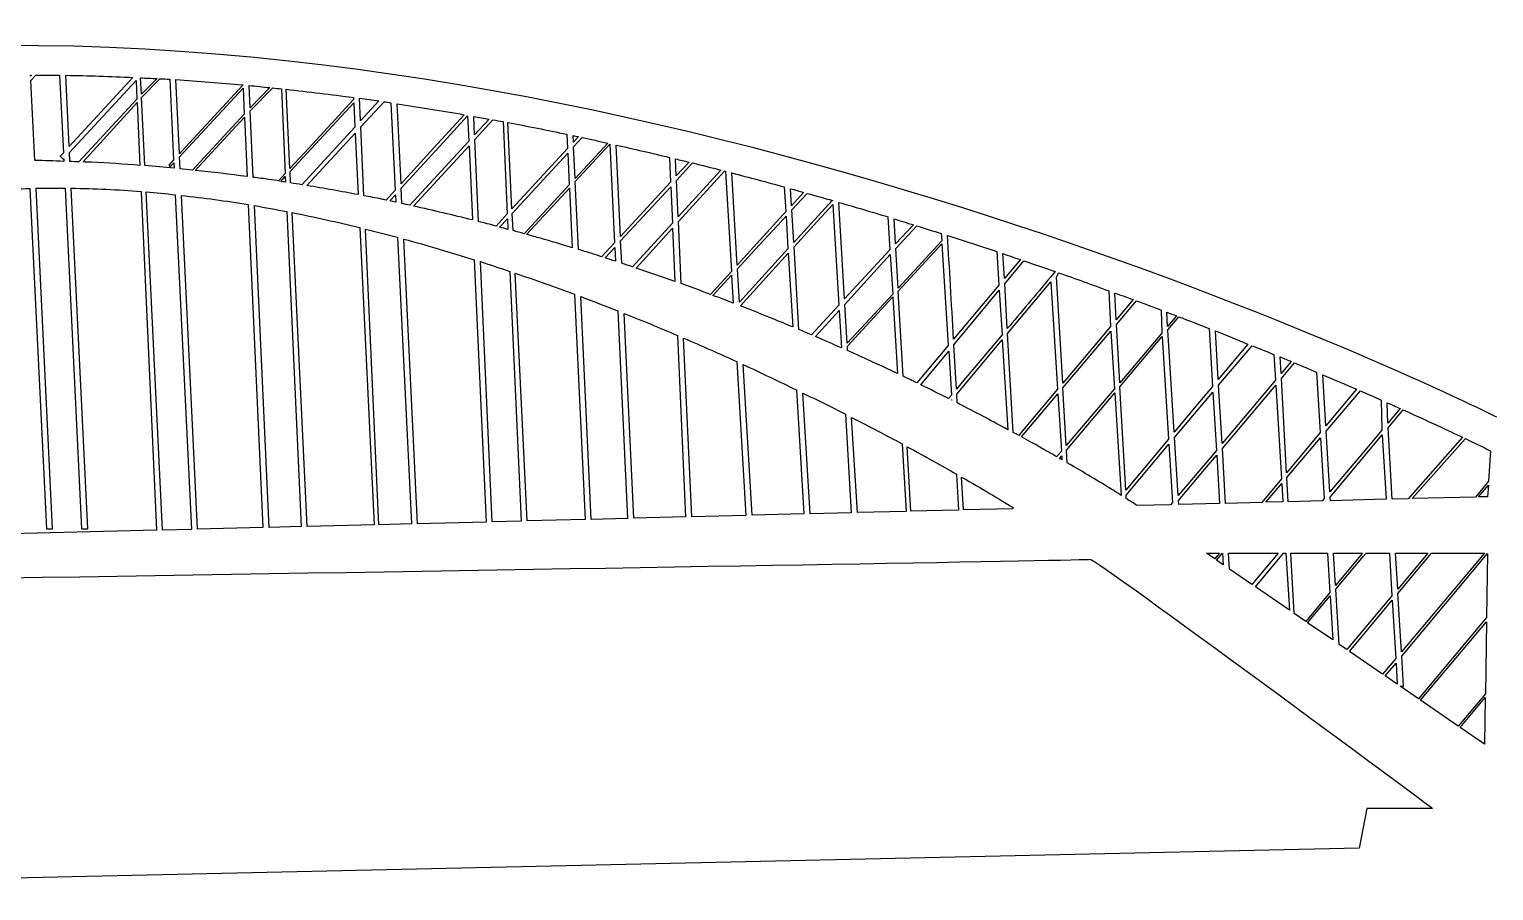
# Model space of a CAD drawing. Extents: x 4 to 1175, y 15 to 761.
# Drawn here: x 25.51 to 35.09, y 21.74 to 27.37 of the extents above; entities that cross this region are included whole.
import ezdxf

# ---------------------------------------------------------------- set-up
doc = ezdxf.new("R2010")
doc.units = 0
doc.layers.get('0').update_dxf_attribs({"linetype": 'CONTINUOUS'})

msp = doc.modelspace()

# ---------------------------------------------------------------- linework, layer by layer
at = {"color": 1}
for p, q in [((25.523091, 27.066866), (25.522798, 27.072722)), ((25.528362, 27.072722), (25.523091, 27.066866)), ((25.52443, 27.037701), (25.556482, 27.072574)), ((25.549911, 26.514292), (25.52443, 27.037701)), ((25.71274, 27.071868), (25.737342, 26.565445)), ((25.775271, 26.606727), (25.752719, 27.071868)), ((26.192055, 27.057369), (25.775271, 26.606727)), ((25.777321, 26.56693), (26.212851, 27.038213)), ((26.212851, 27.038213), (26.218414, 26.915961)), ((26.247704, 26.947867), (26.242433, 27.05504)), ((26.35007, 27.050207), (26.247704, 26.947867)), ((26.248739, 26.926453), (26.369255, 27.049325)), ((26.432812, 27.046503), (26.458441, 26.517972)), ((26.496515, 26.558763), (26.472938, 27.043187)), ((26.270414, 26.480789), (26.248739, 26.926453)), ((26.497391, 26.539085), (26.912567, 26.987977)), ((26.911689, 27.007945), (26.535324, 26.600783)), ((26.911689, 27.009356), (26.911689, 27.007945)), ((26.912567, 26.987977), (26.920329, 26.816827)), ((26.958551, 26.858258), (26.951815, 27.005264)), ((27.088595, 26.991047), (26.958551, 26.858258)), ((26.959426, 26.838234), (27.106608, 26.989036)), ((27.163136, 26.98318), (27.188324, 26.428729)), ((27.21938, 26.462388), (27.194329, 26.979934)), ((27.634837, 26.926203), (27.635578, 26.912444)), ((27.68126, 26.773608), (27.67467, 26.921055)), ((26.218414, 26.915961), (25.838827, 26.505579)), ((25.866215, 26.50482), (26.219295, 26.893821)), ((26.219295, 26.893821), (26.237893, 26.48256)), ((26.979051, 26.403986), (26.959426, 26.838234)), ((27.220399, 26.44235), (27.636448, 26.89241)), ((27.635578, 26.912444), (27.342101, 26.595032)), ((27.636448, 26.89241), (27.644209, 26.733265)), ((27.801053, 26.90391), (27.68126, 26.773608)), ((27.683019, 26.733794), (27.834735, 26.898795)), ((27.879694, 26.891775), (27.907666, 26.32049)), ((27.946033, 26.362273), (27.920552, 26.88539)), ((26.920329, 26.816827), (26.582479, 26.45154)), ((26.6002, 26.449639), (26.921207, 26.796772)), ((26.921207, 26.796772), (26.938783, 26.409087)), ((27.644209, 26.733265), (27.29728, 26.355969)), ((27.703374, 26.28359), (27.683019, 26.733794)), ((28.359742, 26.81409), (28.13656, 26.57032)), ((28.223105, 26.633154), (28.381855, 26.806367)), ((28.381855, 26.806367), (28.389324, 26.64034)), ((28.427547, 26.681629), (28.421982, 26.80284)), ((28.52259, 26.784848), (28.427547, 26.681629)), ((28.428866, 26.651519), (28.547632, 26.780368)), ((28.613533, 26.768655), (28.640919, 26.164576)), ((28.671967, 26.198239), (28.644433, 26.763082)), ((27.330669, 26.350582), (27.646113, 26.693616)), ((27.646113, 26.693616), (27.66559, 26.290702)), ((27.947494, 26.332283), (28.223105, 26.633154)), ((28.389324, 26.64034), (28.00344, 26.221321)), ((28.453175, 26.115078), (28.428866, 26.651519)), ((29.031049, 26.685777), (29.035445, 26.592369)), ((29.073812, 26.634173), (29.07176, 26.677671)), ((29.107054, 26.670192), (29.073812, 26.634173)), ((29.075277, 26.60418), (29.131217, 26.664794)), ((25.737342, 26.565445), (25.716839, 26.543326)), ((25.716839, 26.543326), (25.736757, 26.523253)), ((25.780249, 26.507342), (25.777321, 26.56693)), ((26.535324, 26.600783), (26.496515, 26.558763)), ((26.501201, 26.459442), (26.497391, 26.539085)), ((27.342101, 26.595032), (27.21938, 26.462388)), ((28.13656, 26.57032), (27.946033, 26.362273)), ((28.027751, 26.215765), (28.390789, 26.610043)), ((28.390789, 26.610043), (28.412756, 26.124991)), ((29.035445, 26.592369), (28.671967, 26.198239)), ((28.673429, 26.168048), (29.036907, 26.562312)), ((29.036907, 26.562312), (29.046717, 26.35412)), ((29.085087, 26.395843), (29.075277, 26.60418)), ((29.299044, 26.627604), (29.085087, 26.395843)), ((29.086114, 26.37583), (29.312663, 26.621191)), ((29.312663, 26.621191), (29.343126, 25.976264)), ((29.381497, 26.017839), (29.353229, 26.615476)), ((25.736757, 26.523253), (25.739261, 26.525722)), ((25.739261, 26.525722), (25.740143, 26.508436)), ((26.458441, 26.517972), (26.426663, 26.483576)), ((26.426663, 26.483576), (26.436622, 26.473627)), ((26.436622, 26.473627), (26.459468, 26.498357)), ((26.459468, 26.498357), (26.461232, 26.463644)), ((27.224058, 26.367681), (27.220399, 26.44235)), ((29.701623, 26.534658), (29.70895, 26.372437)), ((29.747021, 26.413708), (29.742042, 26.52484)), ((29.830056, 26.503603), (29.747021, 26.413708)), ((29.748338, 26.383577), (29.853927, 26.497923)), ((30.038447, 26.451364), (29.759176, 26.145078)), ((29.760492, 26.115195), (30.061439, 26.445352)), ((30.068615, 26.443588), (30.107716, 25.787679)), ((27.188324, 26.428729), (27.146441, 26.383489)), ((27.146441, 26.383489), (27.150099, 26.379679)), ((27.160656, 26.377601), (27.189203, 26.408487)), ((27.189203, 26.408487), (27.190826, 26.372909)), ((29.046717, 26.35412), (28.752069, 26.035096)), ((29.107055, 25.93163), (29.086114, 26.37583)), ((29.70895, 26.372437), (29.381497, 26.017839)), ((29.759176, 26.145078), (29.748338, 26.383577)), ((30.1455, 25.828951), (30.109327, 26.432899)), ((25.518699, 26.330883), (25.626775, 24.104312)), ((25.666901, 24.104312), (25.558678, 26.332347)), ((25.7123, 26.334111), (25.7123, 26.334263)), ((25.748618, 26.333557), (25.856842, 24.104495)), ((25.896821, 24.104495), (25.788745, 26.33253)), ((26.245655, 26.311752), (26.346262, 24.095136)), ((26.386096, 24.095577), (26.278605, 26.308827)), ((26.46957, 26.290236), (26.575889, 24.10041)), ((26.615723, 24.101419), (26.509696, 26.285826)), ((27.907666, 26.32049), (27.847916, 26.255191)), ((27.872212, 26.249236), (27.90913, 26.289636)), ((27.90913, 26.289636), (27.911458, 26.240734)), ((27.952331, 26.232433), (27.947494, 26.332283)), ((28.767445, 26.030207), (29.047597, 26.333557)), ((29.047597, 26.333557), (29.066047, 25.943233)), ((29.382958, 25.987715), (29.710263, 26.342165)), ((29.710263, 26.342165), (29.7211, 26.103225)), ((30.453474, 26.341248), (30.463285, 26.178003)), ((30.500776, 26.21865), (30.494186, 26.329465)), ((30.579857, 26.305617), (30.500776, 26.21865)), ((30.502542, 26.190442), (30.602995, 26.299161)), ((30.765556, 26.25281), (30.51528, 25.978003)), ((30.769214, 26.251046), (30.765556, 26.25281)), ((30.769064, 26.252457), (30.769214, 26.251046)), ((26.946982, 26.226094), (27.042464, 24.112108)), ((27.082444, 24.113093), (26.987402, 26.219014)), ((27.199601, 26.179774), (27.293033, 24.118349)), ((27.33272, 24.119376), (27.23343, 26.17347)), ((28.640919, 26.164576), (28.567989, 26.085515)), ((28.678992, 26.055169), (28.673429, 26.168048)), ((30.446885, 26.159835), (30.1455, 25.828951)), ((30.463285, 26.178003), (30.446885, 26.159835)), ((30.51528, 25.978003), (30.502542, 26.190442)), ((30.669041, 26.115121), (30.770675, 26.226528)), ((30.770675, 26.226528), (30.810069, 25.56828)), ((30.847559, 25.608824), (30.809923, 26.240427)), ((27.675988, 26.074936), (27.770153, 24.130347)), ((27.800613, 24.130887), (27.713185, 26.065361)), ((28.591261, 26.078114), (28.642236, 26.133465)), ((28.642236, 26.133465), (28.645446, 26.063333)), ((29.7211, 26.103225), (29.461452, 25.818463)), ((29.483857, 25.810317), (29.722418, 26.07224)), ((29.722418, 26.07224), (29.738233, 25.722034)), ((29.778946, 25.708911), (29.760492, 26.115195)), ((30.28931, 25.959263), (30.464897, 26.149446)), ((30.464897, 26.149446), (30.477639, 25.936425)), ((30.517031, 25.948359), (30.669041, 26.115121)), ((31.130785, 26.145555), (31.144257, 25.930187)), ((31.181015, 25.9696), (31.171643, 26.132407)), ((31.298611, 26.092874), (31.181015, 25.9696)), ((31.182919, 25.938866), (31.321311, 26.085858)), ((27.922749, 26.011774), (28.01457, 24.136143)), ((28.05455, 24.13718), (27.963607, 26.000238)), ((29.343126, 25.976264), (29.25848, 25.884464)), ((29.38984, 25.841746), (29.382958, 25.987715)), ((31.483571, 25.988057), (31.197856, 25.678699)), ((31.199028, 25.659261), (31.48489, 25.968912)), ((31.480643, 26.036225), (31.483571, 25.988057)), ((31.48489, 25.968912), (31.526481, 25.304367)), ((31.521648, 26.023204), (31.521648, 26.023204)), ((29.280882, 25.87654), (29.344589, 25.945487)), ((29.344589, 25.945487), (29.348833, 25.854421)), ((30.146817, 25.805096), (30.28931, 25.959263)), ((30.477639, 25.936425), (30.159853, 25.587386)), ((30.165855, 25.56291), (30.479395, 25.906823)), ((30.479395, 25.906823), (30.508245, 25.424699)), ((30.549543, 25.407674), (30.517031, 25.948359)), ((31.144257, 25.930187), (30.847559, 25.608824)), ((30.889442, 25.616441), (31.146308, 25.898568)), ((31.146308, 25.898568), (31.162416, 25.640158)), ((31.197856, 25.678699), (31.182919, 25.938866)), ((31.843535, 25.917939), (31.857301, 25.698621)), ((31.89318, 25.741314), (31.883662, 25.904706)), ((28.424471, 25.864662), (28.502234, 24.148469)), ((28.542067, 24.149432), (28.465037, 25.852301)), ((28.657905, 25.788466), (28.73186, 24.154406)), ((28.771401, 24.155384), (28.692466, 25.777004)), ((30.107716, 25.787679), (29.971375, 25.637904)), ((30.159853, 25.587386), (30.146817, 25.805096)), ((31.997596, 25.865763), (31.89318, 25.741314)), ((31.895086, 25.707652), (32.019855, 25.858016)), ((32.225611, 25.787591), (32.196324, 25.752596)), ((32.247576, 25.77983), (32.247578, 25.779826)), ((29.986458, 25.631342), (30.109034, 25.763987)), ((30.109034, 25.763987), (30.120016, 25.581269)), ((31.857301, 25.698621), (31.560749, 25.34519)), ((31.912073, 25.413809), (31.895086, 25.707652)), ((31.91383, 25.382327), (32.197201, 25.720066)), ((32.197201, 25.720066), (32.241135, 25.016867)), ((32.274524, 25.056427), (32.23513, 25.752596)), ((29.080401, 25.639234), (29.150256, 24.16505)), ((29.190235, 24.165773), (29.121552, 25.623546)), ((30.849755, 25.572958), (30.889442, 25.616441)), ((31.162416, 25.640158), (30.864984, 25.318062)), ((30.866154, 25.2988), (31.163589, 25.621076)), ((31.163589, 25.621076), (31.194929, 25.119631)), ((31.231247, 25.101886), (31.199028, 25.659261)), ((31.562944, 25.307764), (31.859351, 25.664856)), ((31.859351, 25.664856), (31.877657, 25.373063)), ((32.575616, 25.661529), (32.587918, 25.428742)), ((32.62453, 25.47231), (32.616621, 25.646829)), ((32.735389, 25.603931), (32.62453, 25.47231)), ((32.626429, 25.441308), (32.757062, 25.596206)), ((29.364212, 25.530286), (29.428355, 24.171911)), ((29.468335, 24.173125), (29.405071, 25.513934)), ((30.810069, 25.56828), (30.630527, 25.373702)), ((30.657617, 25.362374), (30.812265, 25.532208)), ((30.812265, 25.532208), (30.826909, 25.287998)), ((30.864984, 25.318062), (30.849755, 25.572958)), ((32.919178, 25.535591), (32.923714, 25.383915)), ((32.960915, 25.427705), (32.954911, 25.522119)), ((33.020079, 25.497248), (32.960915, 25.427705)), ((32.962231, 25.405734), (33.034723, 25.491674)), ((32.276282, 25.026124), (32.589822, 25.397853)), ((32.587918, 25.428742), (32.416283, 25.224942)), ((32.589822, 25.397853), (32.613547, 25.01983)), ((32.647811, 25.060206), (32.626429, 25.441308)), ((33.004408, 24.736208), (32.962231, 25.405734)), ((33.232425, 25.414955), (33.255123, 25.036344)), ((33.292468, 25.081291), (33.273429, 25.398558)), ((29.754343, 25.369722), (29.808089, 24.181768)), ((29.848068, 24.182526), (29.795055, 25.352027)), ((30.867917, 25.269978), (30.866154, 25.2988)), ((31.526481, 25.304367), (31.320432, 25.05884)), ((31.579641, 25.017731), (31.562944, 25.307764)), ((31.581559, 24.985992), (31.879707, 25.341479)), ((31.877657, 25.373063), (31.628846, 25.076296)), ((31.879707, 25.341479), (31.916465, 24.752626)), ((31.951174, 24.734324), (31.91383, 25.382327)), ((32.923714, 25.383915), (32.647811, 25.060206)), ((32.649278, 25.034185), (32.925182, 25.361552)), ((32.925182, 25.361552), (32.967358, 24.691592)), ((33.486362, 25.313348), (33.292468, 25.081291)), ((33.294665, 25.044242), (33.513161, 25.302525)), ((30.142717, 25.198301), (30.202614, 24.191452)), ((31.346062, 25.046606), (31.528824, 25.266655)), ((31.528824, 25.266655), (31.546837, 24.978672)), ((32.416283, 25.224942), (32.274524, 25.056427)), ((33.656385, 25.245135), (33.666637, 25.075742)), ((33.703686, 25.119511), (33.697683, 25.22859)), ((33.770173, 25.198428), (33.703686, 25.119511)), ((30.243178, 24.192588), (30.184161, 25.17924)), ((33.705443, 25.087888), (33.791114, 25.189647)), ((33.93551, 25.128592), (33.959382, 24.733731)), ((33.996724, 24.77852), (33.976515, 25.111161)), ((30.532994, 25.012775), (30.581614, 24.201089)), ((31.628846, 25.076296), (31.579641, 25.017731)), ((32.241135, 25.016867), (32.011947, 24.744695)), ((32.297664, 24.648976), (32.276282, 25.026124)), ((32.613547, 25.01983), (32.572835, 24.972099)), ((32.687355, 24.356171), (32.649278, 25.034185)), ((33.255123, 25.036344), (33.170624, 24.935178)), ((33.317511, 24.66126), (33.294665, 25.044242)), ((33.319412, 24.629884), (33.66854, 25.044214)), ((33.666637, 25.075742), (33.423538, 24.78717)), ((33.66854, 25.044214), (33.705737, 24.430032)), ((33.739127, 24.469899), (33.705443, 25.087888)), ((34.196622, 25.017897), (33.996724, 24.77852)), ((33.998772, 24.743475), (34.222397, 25.006714)), ((30.622033, 24.202539), (30.574584, 24.992709)), ((31.546837, 24.978672), (31.528094, 24.95627)), ((31.548, 24.946777), (31.54874, 24.947483)), ((31.54874, 24.947483), (31.54874, 24.946424)), ((31.584911, 24.927572), (31.581559, 24.985992)), ((32.005796, 24.705745), (32.243039, 24.986994)), ((32.243039, 24.986994), (32.266323, 24.612774)), ((32.572835, 24.972099), (32.297664, 24.648976)), ((32.299275, 24.619463), (32.615157, 24.99412)), ((32.615157, 24.99412), (32.657333, 24.32284)), ((33.170624, 24.935178), (33.004408, 24.736208)), ((33.006605, 24.701734), (33.25732, 24.999235)), ((33.25732, 24.999235), (33.280166, 24.617403)), ((34.357273, 24.946833), (34.363129, 24.750209)), ((34.401061, 24.795361), (34.397691, 24.929032)), ((30.852831, 24.854938), (30.852831, 24.85479)), ((30.852831, 24.85479), (30.891346, 24.209277)), ((30.931327, 24.210325), (30.893982, 24.833281)), ((34.482044, 24.891553), (34.401061, 24.795361)), ((34.402818, 24.764342), (34.501961, 24.882766)), ((32.011947, 24.744695), (31.9872, 24.715274)), ((33.423538, 24.78717), (33.317511, 24.66126)), ((33.959382, 24.733731), (33.765049, 24.500944)), ((34.022789, 24.346416), (33.998772, 24.743475)), ((34.025006, 24.311467), (34.365035, 24.718787)), ((34.363129, 24.750209), (34.263839, 24.63235)), ((34.365035, 24.718787), (34.390516, 24.297426)), ((34.430935, 24.298618), (34.402818, 24.764342)), ((31.223778, 24.660082), (31.251457, 24.218369)), ((31.282064, 24.219046), (31.257753, 24.641282)), ((32.967358, 24.691592), (32.687355, 24.356171)), ((32.689126, 24.325027), (32.969409, 24.657686)), ((32.969409, 24.657686), (32.993426, 24.277028)), ((33.030623, 24.321221), (33.006605, 24.701734)), ((33.340794, 24.270597), (33.319412, 24.629884)), ((33.740736, 24.439987), (33.96099, 24.699131)), ((33.96099, 24.699131), (33.96143, 24.699737)), ((33.96143, 24.699737), (33.985447, 24.302238)), ((34.263839, 24.63235), (34.022789, 24.346416)), ((34.889309, 24.703124), (34.534911, 24.301088)), ((34.560833, 24.301635), (34.90908, 24.694022)), ((32.266323, 24.612774), (32.234837, 24.575732)), ((32.253449, 24.564987), (32.268227, 24.582414)), ((32.268227, 24.582414), (32.26985, 24.555603)), ((32.30396, 24.536451), (32.299275, 24.619463)), ((33.280166, 24.617403), (33.030623, 24.321221)), ((33.226555, 24.520181), (33.28207, 24.585942)), ((33.28207, 24.585942), (33.300961, 24.269846)), ((35.07427, 24.613938), (35.06109, 24.415261)), ((31.579055, 24.462519), (31.593847, 24.226948)), ((31.625346, 24.227541), (31.612884, 24.442739)), ((33.032515, 24.289884), (33.226555, 24.520181)), ((33.705737, 24.430032), (33.577597, 24.276595)), ((33.765049, 24.500944), (33.739127, 24.469899)), ((33.749376, 24.281283), (33.740736, 24.439987)), ((33.60278, 24.277378), (33.707494, 24.400547)), ((33.707494, 24.400547), (33.714811, 24.2802)), ((35.06109, 24.415261), (34.974249, 24.312042)), ((34.9946, 24.312454), (35.05948, 24.389998)), ((35.05948, 24.389998), (35.05435, 24.313865)), ((31.948244, 24.24465), (31.948844, 24.235725)), ((32.690432, 24.301744), (32.689126, 24.325027)), ((32.980687, 24.261788), (32.761898, 24.256356)), ((32.993426, 24.277028), (32.980687, 24.261788)), ((33.034138, 24.263249), (33.032515, 24.289884)), ((33.300961, 24.269846), (33.034138, 24.263249)), ((33.577597, 24.276595), (33.340794, 24.270597)), ((33.714811, 24.2802), (33.60278, 24.277378)), ((33.972412, 24.286857), (33.749376, 24.281283)), ((33.985447, 24.302238), (33.972412, 24.286857)), ((34.026453, 24.288183), (34.025006, 24.311467)), ((34.390516, 24.297426), (34.026453, 24.288183)), ((34.534911, 24.301088), (34.430935, 24.298618)), ((34.974249, 24.312042), (34.560833, 24.301635)), ((35.05435, 24.313865), (34.9946, 24.312454)), ((28.502234, 24.148469), (28.05455, 24.13718)), ((28.73186, 24.154406), (28.542067, 24.149432)), ((29.150256, 24.16505), (28.771401, 24.155384)), ((29.428355, 24.171911), (29.190235, 24.165773)), ((29.808089, 24.181768), (29.468335, 24.173125)), ((30.202614, 24.191452), (29.848068, 24.182526)), ((30.581614, 24.201089), (30.243178, 24.192588)), ((30.891346, 24.209277), (30.622033, 24.202539)), ((31.251457, 24.218369), (30.931327, 24.210325)), ((31.593847, 24.226948), (31.282064, 24.219046)), ((31.948844, 24.235725), (31.625346, 24.227541)), ((26.346262, 24.095136), (24.447011, 24.047405)), ((25.626775, 24.104312), (25.666901, 24.104312)), ((25.856842, 24.104495), (25.896821, 24.104495)), ((26.575889, 24.10041), (26.386096, 24.095577)), ((27.042464, 24.112108), (26.615723, 24.101419)), ((27.293033, 24.118349), (27.082444, 24.113093)), ((27.770153, 24.130347), (27.33272, 24.119376)), ((28.01457, 24.136143), (27.800613, 24.130887)), ((32.455092, 23.904746), (32.455092, 23.904739)), ((32.455092, 23.904739), (32.455092, 23.904587)), ((32.455092, 23.904587), (32.455092, 23.904439)), ((32.455092, 23.904439), (32.455092, 23.904287)), ((32.455092, 23.904287), (32.455092, 23.904139)), ((33.214851, 23.944038), (33.300082, 23.944038)), ((33.269038, 23.906852), (33.214851, 23.944038)), ((33.300082, 23.944038), (33.269038, 23.906852)), ((33.281056, 23.898508), (33.319852, 23.944038)), ((33.324989, 23.868346), (33.281056, 23.898508)), ((33.319852, 23.944038), (33.320452, 23.944038)), ((33.320452, 23.944038), (33.324989, 23.868346)), ((33.360418, 23.944038), (33.68377, 23.944038)), ((33.366715, 23.839796), (33.360418, 23.944038)), ((33.68377, 23.944038), (33.511843, 23.740094)), ((33.534983, 23.724279), (33.718478, 23.944038)), ((33.718478, 23.944038), (33.735174, 23.944038)), ((33.735174, 23.944038), (33.757728, 23.571282)), ((33.767976, 23.944038), (34.007122, 23.944038)), ((33.789503, 23.54947), (33.767976, 23.944038)), ((34.007122, 23.944038), (34.022644, 23.687385)), ((34.047248, 23.944038), (34.236895, 23.944038)), ((34.059989, 23.732184), (34.047248, 23.944038)), ((34.236895, 23.944038), (34.059989, 23.732184)), ((34.061308, 23.708763), (34.2429, 23.924275)), ((34.2429, 23.924275), (34.259594, 23.944038)), ((34.259594, 23.944038), (34.411898, 23.944038)), ((34.411898, 23.944038), (34.428739, 23.664546)), ((34.452316, 23.944038), (34.664223, 23.944038)), ((34.466375, 23.709201), (34.452316, 23.944038)), ((34.664223, 23.944038), (34.466375, 23.709201)), ((34.467987, 23.681674), (34.687068, 23.944038)), ((35.034291, 23.944038), (34.490978, 23.299404)), ((34.492738, 23.26988), (35.054354, 23.942627)), ((34.687068, 23.944038), (35.034291, 23.944038)), ((35.054354, 23.942627), (35.04762, 23.523019)), ((33.511843, 23.740094), (33.366715, 23.839796)), ((33.757728, 23.571282), (33.534983, 23.724279)), ((34.022644, 23.687385), (33.864483, 23.497933)), ((33.876639, 23.489671), (34.024109, 23.664631)), ((34.024109, 23.664631), (34.041537, 23.3765)), ((34.083127, 23.34772), (34.061308, 23.708763)), ((34.428739, 23.664546), (34.132918, 23.313606)), ((34.490978, 23.299404), (34.467987, 23.681674)), ((34.150491, 23.301524), (34.430496, 23.636797)), ((34.430496, 23.636797), (34.453486, 23.255112)), ((33.864483, 23.497933), (33.789503, 23.54947)), ((34.041537, 23.3765), (33.876639, 23.489671)), ((35.04762, 23.523019), (34.603158, 22.990681)), ((34.615308, 22.982944), (35.047178, 23.495372)), ((35.047178, 23.495372), (35.039561, 23.024964)), ((34.132918, 23.313606), (34.083127, 23.34772)), ((34.367229, 23.152772), (34.150491, 23.301524)), ((34.453486, 23.255112), (34.367229, 23.152772)), ((34.384805, 23.141211), (34.455392, 23.225835)), ((34.455392, 23.225835), (34.463739, 23.087038)), ((34.504454, 23.074427), (34.492738, 23.26988)), ((34.463739, 23.087038), (34.384805, 23.141211)), ((34.603158, 22.990681), (34.481315, 23.074427)), ((34.481315, 23.074427), (34.504454, 23.074427)), ((35.039561, 23.024964), (34.862801, 22.81311)), ((34.874961, 22.804619), (35.039123, 22.999486)), ((35.039123, 22.999486), (35.034294, 22.695251)), ((34.862801, 22.81311), (34.615308, 22.982944)), ((35.034294, 22.695251), (34.874961, 22.804619)), ((34.264573, 22.274909), (34.214635, 22.015046)), ((34.694391, 22.274909), (34.264573, 22.274909)), ((34.214635, 22.015046), (21.747873, 21.735847))]:
    msp.add_line(p, q, dxfattribs=at)
for points in [[(35.114396, 24.83417), (35.114396, 24.83417), (30.075722, 27.372876), (25.10704, 27.262932)], [(25.522798, 27.072722), (25.524633, 27.072729), (25.52651, 27.072715), (25.528362, 27.072722)], [(25.556482, 27.072574), (25.608559, 27.072648), (25.660614, 27.072348), (25.71274, 27.071868)], [(25.752719, 27.071868), (25.899065, 27.070104), (26.045579, 27.063895), (26.192055, 27.057369)], [(26.242433, 27.05504), (26.278305, 27.053277), (26.314187, 27.051865), (26.35007, 27.050207)], [(26.369255, 27.049325), (26.390443, 27.048267), (26.411638, 27.047562), (26.432812, 27.046503)], [(26.472938, 27.043187), (26.619362, 27.033874), (26.765652, 27.022761), (26.911689, 27.009356)], [(26.951815, 27.005264), (26.997492, 27.00096), (27.043029, 26.99595), (27.088595, 26.991047)], [(27.106608, 26.989036), (27.125436, 26.986919), (27.144299, 26.98519), (27.163136, 26.98318)], [(27.194329, 26.979934), (27.341662, 26.963847), (27.488436, 26.945962), (27.634837, 26.926203)], [(27.67467, 26.921055), (27.716789, 26.91527), (27.75903, 26.909978), (27.801053, 26.90391)], [(27.834735, 26.898795), (27.849778, 26.896679), (27.864668, 26.893997), (27.879694, 26.891775)], [(27.920552, 26.88539), (28.067692, 26.8632), (28.214108, 26.8395), (28.359742, 26.81409)], [(28.421982, 26.80284), (28.455531, 26.796878), (28.489132, 26.790951), (28.52259, 26.784848)], [(28.547632, 26.780368), (28.569525, 26.776346), (28.59168, 26.772748), (28.613533, 26.768655)], [(28.644433, 26.763082), (28.774198, 26.738528), (28.902934, 26.712497), (29.031049, 26.685777)], [(29.07176, 26.677671), (29.083529, 26.675201), (29.095301, 26.672696), (29.107054, 26.670192)], [(29.131217, 26.664794), (29.187551, 26.652764), (29.243079, 26.639994), (29.299044, 26.627604)], [(29.353229, 26.615476), (29.470288, 26.589229), (29.586361, 26.562386), (29.701623, 26.534658)], [(25.740143, 26.508436), (25.676772, 26.510553), (25.613715, 26.513304), (25.549911, 26.514292)], [(25.838827, 26.505579), (25.819382, 26.506284), (25.799735, 26.506637), (25.780249, 26.507342)], [(25.921571, 26.503056), (25.903254, 26.503762), (25.88457, 26.504114), (25.866215, 26.50482)], [(26.237893, 26.48256), (26.132978, 26.490427), (26.027831, 26.497976), (25.921571, 26.503056)], [(26.461232, 26.463644), (26.397736, 26.469606), (26.334439, 26.475779), (26.270414, 26.480789)], [(26.582479, 26.45154), (26.555477, 26.454362), (26.528304, 26.456796), (26.501201, 26.459442)], [(26.938783, 26.409087), (26.82679, 26.424045), (26.714052, 26.437626), (26.6002, 26.449639)], [(29.742042, 26.52484), (29.771358, 26.517714), (29.800865, 26.5108), (29.830056, 26.503603)], [(29.853927, 26.497923), (29.915795, 26.482613), (29.977166, 26.467055), (30.038447, 26.451364)], [(30.061439, 26.445352), (30.063838, 26.444647), (30.066209, 26.443941), (30.068615, 26.443588)], [(27.081855, 26.390651), (27.047915, 26.395589), (27.013174, 26.399329), (26.979051, 26.403986)], [(27.150099, 26.379679), (27.127201, 26.383207), (27.10484, 26.387334), (27.081855, 26.390651)], [(27.190826, 26.372909), (27.180726, 26.37432), (27.170774, 26.376084), (27.160656, 26.377601)], [(27.29728, 26.355969), (27.27291, 26.35992), (27.248525, 26.363836), (27.224058, 26.367681)], [(27.66559, 26.290702), (27.555034, 26.311974), (27.443447, 26.331924), (27.330669, 26.350582)], [(30.109327, 26.432899), (30.225168, 26.402878), (30.339971, 26.372401), (30.453474, 26.341248)], [(25.096936, 26.303225), (25.236462, 26.31783), (25.377277, 26.326544), (25.518699, 26.330883)], [(25.558678, 26.332347), (25.609797, 26.333405), (25.661004, 26.334111), (25.7123, 26.334111)], [(25.7123, 26.334263), (25.724376, 26.334256), (25.736536, 26.333557), (25.748618, 26.333557)], [(25.788745, 26.33253), (25.940605, 26.330767), (26.09298, 26.32364), (26.245655, 26.311752)], [(26.278605, 26.308827), (26.342259, 26.303571), (26.405891, 26.29708), (26.46957, 26.290236)], [(26.509696, 26.285826), (26.655656, 26.269387), (26.8015, 26.25021), (26.946982, 26.226094)], [(27.818773, 26.261612), (27.780746, 26.269408), (27.741681, 26.276075), (27.703374, 26.28359)], [(27.847916, 26.255191), (27.838099, 26.257308), (27.828612, 26.259636), (27.818773, 26.261612)], [(30.494186, 26.329465), (30.522846, 26.321563), (30.551358, 26.31359), (30.579857, 26.305617)], [(30.602995, 26.299161), (30.658391, 26.283604), (30.714297, 26.268258), (30.769064, 26.252457)], [(26.987402, 26.219014), (27.058269, 26.206949), (27.128996, 26.193508), (27.199601, 26.179774)], [(27.23343, 26.17347), (27.381897, 26.144084), (27.529344, 26.11081), (27.675988, 26.074936)], [(27.911458, 26.240734), (27.89831, 26.243556), (27.885398, 26.246484), (27.872212, 26.249236)], [(28.00344, 26.221321), (27.986412, 26.22506), (27.969418, 26.228764), (27.952331, 26.232433)], [(28.412756, 26.124991), (28.286262, 26.156812), (28.157859, 26.186978), (28.027751, 26.215765)], [(30.809923, 26.240427), (30.917912, 26.209101), (31.025418, 26.177545), (31.130785, 26.145555)], [(27.713185, 26.065361), (27.78324, 26.047969), (27.853263, 26.030472), (27.922749, 26.011774)], [(28.567989, 26.085515), (28.529946, 26.095534), (28.491568, 26.105306), (28.453175, 26.115078)], [(28.645446, 26.063333), (28.627317, 26.068236), (28.609471, 26.073281), (28.591261, 26.078114)], [(31.171643, 26.132407), (31.214513, 26.119319), (31.256171, 26.106019), (31.298611, 26.092874)], [(31.321311, 26.085858), (31.374467, 26.069348), (31.428293, 26.052908), (31.480643, 26.036225)], [(27.963607, 26.000238), (28.118993, 25.95782), (28.272754, 25.912584), (28.424471, 25.864662)], [(28.752069, 26.035096), (28.727829, 26.041834), (28.703383, 26.048502), (28.678992, 26.055169)], [(28.85956, 26.005019), (28.829299, 26.013697), (28.797951, 26.02167), (28.767445, 26.030207)], [(29.066047, 25.943233), (28.997501, 25.964012), (28.929431, 25.984988), (28.85956, 26.005019)], [(31.521648, 26.023204), (31.63075, 25.988279), (31.737965, 25.953139), (31.843535, 25.917939)], [(31.560749, 25.34519), (31.547316, 25.58002), (31.533388, 25.817126), (31.521648, 26.023204)], [(29.187453, 25.907606), (29.16108, 25.915826), (29.133635, 25.923481), (29.107055, 25.93163)], [(29.25848, 25.884464), (29.234582, 25.892049), (29.211524, 25.900092), (29.187453, 25.907606)], [(29.348833, 25.854421), (29.326188, 25.861794), (29.30369, 25.869238), (29.280882, 25.87654)], [(31.883662, 25.904706), (31.922372, 25.891724), (31.959391, 25.878742), (31.997596, 25.865763)], [(28.465037, 25.852301), (28.529903, 25.831558), (28.59386, 25.810021), (28.657905, 25.788466)], [(28.692466, 25.777004), (28.823648, 25.732463), (28.953246, 25.686591), (29.080401, 25.639234)], [(29.461452, 25.818463), (29.437873, 25.82633), (29.413602, 25.83395), (29.38984, 25.841746)], [(29.738233, 25.722034), (29.654475, 25.751809), (29.570122, 25.781368), (29.483857, 25.810317)], [(32.019855, 25.858016), (32.088747, 25.834521), (32.158434, 25.811047), (32.225611, 25.787591)], [(32.23513, 25.752596), (32.23513, 25.752596), (32.243664, 25.771257), (32.247576, 25.77983)], [(32.247578, 25.779826), (32.361118, 25.740079), (32.467717, 25.700871), (32.575616, 25.661529)], [(29.971375, 25.637904), (29.907717, 25.661716), (29.844192, 25.685497), (29.778946, 25.708911)], [(32.196324, 25.752596), (32.098133, 25.635216), (31.996853, 25.514781), (31.912073, 25.413809)], [(29.121552, 25.623546), (29.203299, 25.592819), (29.284412, 25.561859), (29.364212, 25.530286)], [(30.120016, 25.581269), (30.076275, 25.598132), (30.031003, 25.614607), (29.986458, 25.631342)], [(32.616621, 25.646829), (32.655474, 25.632612), (32.69713, 25.618113), (32.735389, 25.603931)], [(32.757062, 25.596206), (32.811964, 25.575815), (32.865771, 25.555731), (32.919178, 25.535591)], [(29.405071, 25.513934), (29.524017, 25.466479), (29.640328, 25.418377), (29.754343, 25.369722)], [(30.390502, 25.474039), (30.317259, 25.503884), (30.241629, 25.53339), (30.165855, 25.56291)], [(32.954911, 25.522119), (32.976931, 25.513758), (32.998331, 25.505538), (33.020079, 25.497248)], [(33.034723, 25.491674), (33.102503, 25.465745), (33.1674, 25.440391), (33.232425, 25.414955)], [(30.508245, 25.424699), (30.468862, 25.441139), (30.430663, 25.457684), (30.390502, 25.474039)], [(30.630527, 25.373702), (30.603998, 25.385026), (30.576445, 25.39635), (30.549543, 25.407674)], [(33.273429, 25.398558), (33.347556, 25.369419), (33.416068, 25.341627), (33.486362, 25.313348)], [(29.795055, 25.352027), (29.913783, 25.300987), (30.030163, 25.249714), (30.142717, 25.198301)], [(30.826909, 25.287998), (30.770946, 25.312798), (30.715418, 25.337563), (30.657617, 25.362374)], [(33.513161, 25.302525), (33.560119, 25.283581), (33.611232, 25.263624), (33.656385, 25.245135)], [(31.165642, 25.133672), (31.069989, 25.17881), (30.970037, 25.224357), (30.867917, 25.269978)], [(33.697683, 25.22859), (33.722977, 25.218183), (33.745477, 25.208658), (33.770173, 25.198428)], [(30.184161, 25.17924), (30.30606, 25.123162), (30.419424, 25.068097), (30.532994, 25.012775)], [(31.194929, 25.119631), (31.184956, 25.124358), (31.175685, 25.128944), (31.165642, 25.133672)], [(31.320432, 25.05884), (31.291003, 25.073128), (31.261365, 25.087486), (31.231247, 25.101886)], [(33.791114, 25.189647), (33.842277, 25.168374), (33.887021, 25.149081), (33.93551, 25.128592)], [(33.976515, 25.111161), (34.0501, 25.07994), (34.129699, 25.046984), (34.196622, 25.017897)], [(31.528094, 24.95627), (31.468857, 24.986151), (31.408516, 25.016144), (31.346062, 25.046606)], [(34.222397, 25.006714), (34.271792, 24.985195), (34.312766, 24.966628), (34.357273, 24.946833)], [(30.574584, 24.992709), (30.6694, 24.946216), (30.764613, 24.900066), (30.852831, 24.854938)], [(31.54874, 24.946424), (31.548515, 24.946572), (31.548282, 24.946724), (31.548, 24.946777)], [(31.614787, 24.912649), (31.605167, 24.917588), (31.594626, 24.922633), (31.584911, 24.927572)], [(31.916465, 24.752626), (31.820138, 24.80477), (31.723072, 24.857221), (31.614787, 24.912649)], [(34.397691, 24.929032), (34.424859, 24.916897), (34.455927, 24.903315), (34.482044, 24.891553)], [(30.893982, 24.833281), (31.009112, 24.774001), (31.121447, 24.715429), (31.223778, 24.660082)], [(34.501961, 24.882766), (34.668456, 24.807666), (34.792839, 24.74907), (34.889309, 24.703124)], [(31.9872, 24.715274), (31.976052, 24.721377), (31.962498, 24.72815), (31.951174, 24.734324)], [(31.257753, 24.641282), (31.374039, 24.57804), (31.481848, 24.518057), (31.579055, 24.462519)], [(32.234837, 24.575732), (32.16148, 24.617918), (32.089508, 24.659718), (32.005796, 24.705745)], [(34.90908, 24.694022), (35.013635, 24.644108), (35.07427, 24.613938), (35.07427, 24.613938)], [(32.26985, 24.555603), (32.264706, 24.558425), (32.258649, 24.561988), (32.253449, 24.564987)], [(32.59524, 24.362224), (32.512634, 24.413419), (32.413476, 24.472654), (32.30396, 24.536451)], [(31.612884, 24.442739), (31.747088, 24.365618), (31.857634, 24.299892), (31.948244, 24.24465)], [(32.657333, 24.32284), (32.63526, 24.336775), (32.619782, 24.347005), (32.59524, 24.362224)], [(32.761898, 24.256356), (32.738837, 24.271066), (32.714307, 24.286553), (32.690432, 24.301744)], [(21.747873, 23.724811), (21.747873, 23.724811), (32.415103, 23.894751), (32.455092, 23.904746)], [(32.455092, 23.904139), (32.485085, 23.914122), (34.694391, 22.274909), (34.694391, 22.274909)]]:
    msp.add_open_spline(points, degree=3, dxfattribs=at)

doc.saveas('drawing.dxf')
